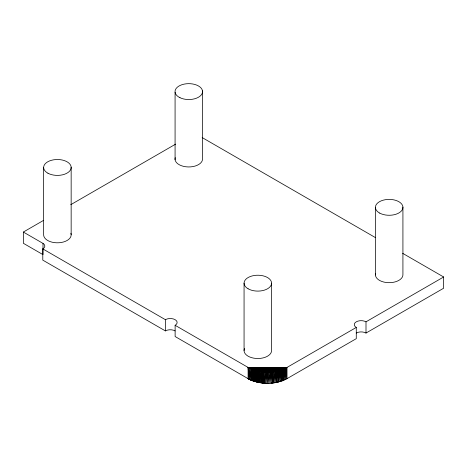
<?xml version="1.0" encoding="UTF-8"?>
<svg xmlns="http://www.w3.org/2000/svg" width="467" height="467" viewBox="0 0 467 467"><rect width="100%" height="100%" fill="white"/><g stroke="black" fill="none" stroke-linecap="round" stroke-linejoin="round"><path stroke-width="0.7" d="M175.125 330.91A6.882 3.97 0 0 0 165.394 330.91L42.789 260.125L42.789 248.888L43.758 248.216A6.882 3.97 0 0 0 42.999 243.4L23.35 232.052L43.571 220.377M70.739 204.692L175.627 144.134M356.274 333.053A6.882 3.97 0 0 1 366 333.053L443.65 288.221L443.65 276.989L366 321.821A6.882 3.97 0 0 0 356.274 321.821A6.882 3.97 0 0 0 356.274 327.437L287.012 367.424C275.139 373.699 259.967 373.699 248.094 367.424L175.125 325.295A6.882 3.97 0 0 0 175.125 319.679A6.882 3.97 0 0 0 165.394 319.679L42.789 248.888M175.125 325.295L175.125 336.532L248.094 378.655C259.967 384.931 275.139 384.931 287.012 378.655L356.274 338.668L356.274 327.437M253.067 369.695L253.067 380.932L248.094 378.655L254.159 381.305L253.067 369.695L248.094 367.424L287.012 367.424L287.012 378.655L286.09 367.932L248.094 367.424L248.094 378.655L251.999 380.529L251.999 369.298L248.094 367.424L249.016 379.163L249.016 367.932L249.973 379.648L249.973 368.41L250.966 380.103L250.966 368.866L251.999 380.529M250.744 379.554L248.094 378.655L255.286 381.644L254.159 370.068L248.094 367.424L285.133 368.41L286.09 379.163L286.09 367.932M253.867 380.944L256.436 381.959L255.286 370.413L248.094 367.424L284.134 368.866L285.133 379.648L285.133 368.41M254.894 381.218L257.609 382.239L256.436 370.722L248.094 367.424L283.101 369.298L284.134 380.103L284.134 368.866M281.677 380.453L283.101 380.529L283.101 369.298M255.461 381.288L258.806 382.485L257.609 371.002L248.094 367.424L282.039 369.695L283.101 380.529M280.597 380.833L282.039 380.932L282.039 369.695M257.37 381.808L260.02 382.707L258.806 371.253L248.094 367.424L280.941 370.068L282.039 380.932M259.173 382.222L261.251 382.887L260.02 371.469L248.094 367.424L279.821 370.413L280.941 381.305L280.941 370.068M259.751 382.204L262.495 383.039L261.251 371.656L248.094 367.424L278.665 370.722L279.821 381.644L279.821 370.413M277.246 381.802L278.665 381.959L278.665 370.722M262.39 382.765L263.75 383.156L262.495 371.808L248.094 367.424L277.491 371.002L278.665 381.959M262.985 382.695L265.011 383.244L263.75 371.925L248.094 367.424L276.295 371.253L277.491 382.239L277.491 371.002M274.888 382.298L276.295 382.485L276.295 371.253M275.081 371.469L275.081 382.707L273.855 371.656L248.094 367.424L266.283 372.059L266.283 383.296L265.011 372.006L248.094 367.424L275.081 371.469L276.295 382.485M272.419 382.654L273.855 382.887L273.855 371.656M271.21 382.788L272.611 383.039L271.356 371.925L248.094 367.424L268.823 372.059L268.823 383.296L267.55 372.076L248.094 367.424L272.611 371.808L273.855 382.887M248.094 367.424L270.089 372.006L271.356 383.156L271.356 371.925M251.947 380.179L248.094 378.655L252.11 380.091M248.094 378.655L252.174 380.191M202.153 137.561L375.55 237.674M402.665 253.324L443.65 276.989M268.823 372.059L270.089 383.244L270.089 372.006M266.283 372.059L267.55 383.314L267.55 372.076M251.999 369.298L253.067 380.932M402.922 207.109L402.922 274.514A13.759 7.945 0 0 1 388.363 282.669A13.759 7.945 0 0 1 375.556 273.58M375.415 207.558L375.415 274.964M366 321.821L366 333.053M272.611 371.808L272.611 383.039M271.584 283.165L271.584 350.571A13.759 7.945 0 0 1 256.027 358.446A13.759 7.945 0 0 1 244.533 348.516M265.011 372.006L265.011 383.244M263.75 371.925L263.75 383.156M262.495 371.808L262.495 383.039M261.251 371.656L261.251 382.887M260.02 371.469L260.02 382.707M258.806 371.253L258.806 382.485M257.609 371.002L257.609 382.239M256.436 370.722L256.436 381.959M255.286 370.413L255.286 381.644M254.159 370.068L254.159 381.305M244.066 283.165L244.066 350.571M202.491 90.89L202.491 158.301A13.759 7.945 0 0 1 188.213 166.947A13.759 7.945 0 0 1 175.23 157.642M175.078 92.308L175.078 159.714M165.394 319.679L165.394 330.91M71.153 167.221L71.153 234.627M43.647 167.688L43.647 235.094A13.759 7.945 0 0 0 59 242.752A13.759 7.945 0 0 0 70.879 233.249M42.999 243.4L42.999 254.638L23.35 243.284L23.35 232.052M248.094 288.781A13.759 7.945 0 0 0 271.111 285.22A13.759 7.945 0 0 0 254.264 275.495A13.759 7.945 0 0 0 248.094 288.781M179.964 97.696A13.759 7.945 0 0 0 202.339 92.962A13.759 7.945 0 0 0 184.051 84.142A13.759 7.945 0 0 0 179.964 97.696M379.724 213.11A13.759 7.945 0 0 0 402.56 209.169A13.759 7.945 0 0 0 385.234 199.724A13.759 7.945 0 0 0 379.724 213.11M47.961 173.234A13.759 7.945 0 0 0 70.791 169.287A13.759 7.945 0 0 0 53.454 159.842A13.759 7.945 0 0 0 47.961 173.234"/></g></svg>
